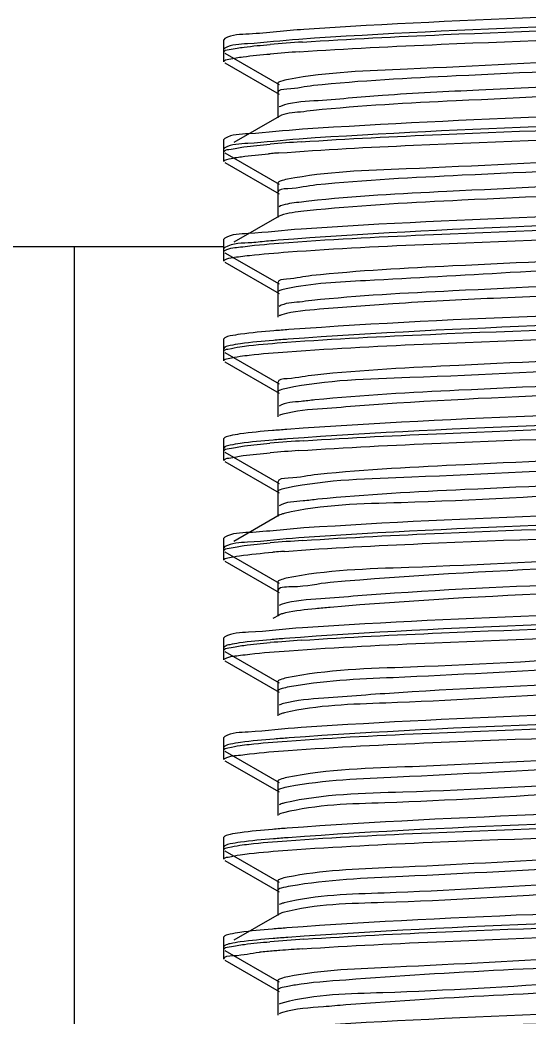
# Model space of a CAD drawing. Extents: x 1031190 to 1725648, y 733081 to 1571294.
# Drawn here: x 1139899.3 to 1140020.8, y 1215804.3 to 1216042.5 of the extents above; entities that cross this region are included whole.
import ezdxf

# ---------------------------------------------------------------- set-up
doc = ezdxf.new("R2010")
doc.units = 0
doc.header["$LTSCALE"] = 1000
doc.header["$MEASUREMENT"] = 0

msp = doc.modelspace()

# ---------------------------------------------------------------- linework, layer by layer
at = {"linetype": 'Continuous'}
for p, q in [((1139948.18, 1216038.02), (1139947.96, 1216037.76)), ((1139947.96, 1216034.78), (1139947.96, 1216037.76)), ((1139947.96, 1216034.78), (1139947.96, 1216037.76)), ((1139948.18, 1216035.74), (1139947.96, 1216035.48)), ((1139947.96, 1216032.5), (1139947.96, 1216035.48)), ((1139947.96, 1216032.5), (1139947.96, 1216035.48)), ((1139948.18, 1216034.52), (1139961.11, 1216027.04)), ((1139948.18, 1216032.24), (1139961.11, 1216024.76)), ((1139960.85, 1216027.34), (1139960.85, 1216021.38)), ((1139960.85, 1216025.06), (1139960.85, 1216019.11)), ((1139961.44, 1216021.84), (1139961.11, 1216021.69)), ((1139961.11, 1216019.41), (1139950.35, 1216013.18)), ((1139948.18, 1216014.2), (1139947.96, 1216013.94)), ((1139947.96, 1216010.97), (1139947.96, 1216013.94)), ((1139947.96, 1216010.97), (1139947.96, 1216013.94)), ((1139948.18, 1216011.92), (1139947.96, 1216011.66)), ((1139947.96, 1216008.69), (1139947.96, 1216011.66)), ((1139947.96, 1216008.69), (1139947.96, 1216011.66)), ((1139948.18, 1216010.71), (1139961.11, 1216003.22)), ((1139948.18, 1216008.43), (1139961.11, 1216000.94)), ((1139960.85, 1216003.52), (1139960.85, 1215997.57)), ((1139960.85, 1216001.25), (1139960.85, 1215995.29)), ((1139961.5, 1215998.05), (1139961.11, 1215997.87)), ((1139961.11, 1215995.59), (1139950.35, 1215989.37)), ((1139961.54, 1215995.78), (1139961.11, 1215995.59)), ((1139948.18, 1215990.39), (1139947.96, 1215990.13)), ((1139947.96, 1215987.15), (1139947.96, 1215990.13)), ((1139947.96, 1215987.15), (1139947.96, 1215990.13)), ((1139947.96, 1215988.29), (1139799.13, 1215988.29)), ((1139912.24, 1215988.29), (1139912.24, 1211247.26)), ((1139948.18, 1215988.11), (1139947.96, 1215987.85)), ((1139947.96, 1215984.87), (1139947.96, 1215987.85)), ((1139947.96, 1215984.87), (1139947.96, 1215987.85)), ((1139948.18, 1215986.89), (1139961.11, 1215979.41)), ((1139948.18, 1215984.61), (1139961.11, 1215977.13)), ((1139960.85, 1215979.71), (1139960.85, 1215973.76)), ((1139960.85, 1215977.43), (1139960.85, 1215971.48)), ((1139948.18, 1215966.58), (1139947.96, 1215966.32)), ((1139947.96, 1215963.34), (1139947.96, 1215966.32)), ((1139947.96, 1215963.34), (1139947.96, 1215966.32)), ((1139948.18, 1215964.3), (1139947.96, 1215964.04)), ((1139947.96, 1215961.06), (1139947.96, 1215964.04)), ((1139947.96, 1215961.06), (1139947.96, 1215964.04)), ((1139948.18, 1215963.08), (1139961.11, 1215955.6)), ((1139948.18, 1215960.8), (1139961.11, 1215953.32)), ((1139960.85, 1215955.9), (1139960.85, 1215949.95)), ((1139960.85, 1215953.62), (1139960.85, 1215947.67)), ((1139948.18, 1215942.76), (1139947.96, 1215942.5)), ((1139947.96, 1215939.53), (1139947.96, 1215942.5)), ((1139947.96, 1215939.53), (1139947.96, 1215942.5)), ((1139948.18, 1215940.49), (1139947.96, 1215940.23)), ((1139947.96, 1215937.25), (1139947.96, 1215940.23)), ((1139947.96, 1215937.25), (1139947.96, 1215940.23)), ((1139948.18, 1215939.27), (1139961.11, 1215931.78)), ((1139948.18, 1215936.99), (1139961.11, 1215929.51)), ((1139960.85, 1215932.09), (1139960.85, 1215926.13)), ((1139960.85, 1215929.81), (1139960.85, 1215923.85)), ((1139961.11, 1215924.16), (1139950.35, 1215917.93)), ((1139948.18, 1215918.95), (1139947.96, 1215918.69)), ((1139947.96, 1215915.71), (1139947.96, 1215918.69)), ((1139947.96, 1215915.71), (1139947.96, 1215918.69)), ((1139948.18, 1215916.67), (1139947.96, 1215916.41)), ((1139947.96, 1215913.44), (1139947.96, 1215916.41)), ((1139947.96, 1215913.44), (1139947.96, 1215916.41)), ((1139948.18, 1215915.45), (1139961.11, 1215907.97)), ((1139948.18, 1215913.18), (1139961.11, 1215905.69)), ((1139960.85, 1215908.27), (1139960.85, 1215902.32)), ((1139960.85, 1215905.99), (1139960.85, 1215900.04)), ((1139961.11, 1215900.34), (1139959.64, 1215899.49)), ((1139948.18, 1215895.14), (1139947.96, 1215894.88)), ((1139947.96, 1215891.9), (1139947.96, 1215894.88)), ((1139947.96, 1215891.9), (1139947.96, 1215894.88)), ((1139948.18, 1215892.86), (1139947.96, 1215892.6)), ((1139947.96, 1215889.62), (1139947.96, 1215892.6)), ((1139947.96, 1215889.62), (1139947.96, 1215892.6)), ((1139948.18, 1215891.64), (1139961.11, 1215884.16)), ((1139948.18, 1215889.36), (1139961.11, 1215881.88)), ((1139960.85, 1215884.46), (1139960.85, 1215878.51)), ((1139960.85, 1215882.18), (1139960.85, 1215876.23)), ((1139948.18, 1215871.33), (1139947.96, 1215871.07)), ((1139947.96, 1215868.09), (1139947.96, 1215871.07)), ((1139947.96, 1215868.09), (1139947.96, 1215871.07)), ((1139948.18, 1215869.05), (1139947.96, 1215868.79)), ((1139947.96, 1215865.81), (1139947.96, 1215868.79)), ((1139947.96, 1215865.81), (1139947.96, 1215868.79)), ((1139948.18, 1215867.83), (1139961.11, 1215860.35)), ((1139948.18, 1215865.55), (1139961.11, 1215858.07)), ((1139960.85, 1215860.65), (1139960.85, 1215854.69)), ((1139960.85, 1215858.37), (1139960.85, 1215852.42)), ((1139948.18, 1215847.51), (1139947.96, 1215847.25)), ((1139947.96, 1215844.28), (1139947.96, 1215847.25)), ((1139947.96, 1215844.28), (1139947.96, 1215847.25)), ((1139948.18, 1215845.23), (1139947.96, 1215844.97)), ((1139947.96, 1215842), (1139947.96, 1215844.97)), ((1139947.96, 1215842), (1139947.96, 1215844.97)), ((1139948.18, 1215844.02), (1139961.11, 1215836.53)), ((1139948.18, 1215841.74), (1139961.11, 1215834.25)), ((1139960.85, 1215836.83), (1139960.85, 1215830.88)), ((1139960.85, 1215834.56), (1139960.85, 1215828.6)), ((1139961.11, 1215828.9), (1139950.35, 1215822.68)), ((1139948.18, 1215823.7), (1139947.96, 1215823.44)), ((1139947.96, 1215820.46), (1139947.96, 1215823.44)), ((1139947.96, 1215820.46), (1139947.96, 1215823.44)), ((1139948.18, 1215821.42), (1139947.96, 1215821.16)), ((1139947.96, 1215818.18), (1139947.96, 1215821.16)), ((1139947.96, 1215818.18), (1139947.96, 1215821.16)), ((1139948.18, 1215820.2), (1139961.11, 1215812.72)), ((1139948.18, 1215817.92), (1139961.11, 1215810.44)), ((1139960.85, 1215813.02), (1139960.85, 1215807.07)), ((1139960.85, 1215810.74), (1139960.85, 1215804.79))]:
    msp.add_line(p, q, dxfattribs=at)
for centre, radius, start, end in [((1139994.38, 1215615.04), 423.07, 93.7475, 94.7999), ((1139993.31, 1215626.21), 409.57, 93.8303, 94.8051), ((1139993.95, 1215596.62), 417.65, 93.7819, 94.8008), ((1139983.46, 1215723.21), 288.36, 94.6548, 94.9427), ((1139987.71, 1215671.18), 340.57, 94.4875, 94.6577), ((1139984.86, 1215685.76), 305.03, 94.5049, 94.936), ((1139994.8, 1215514.43), 428.44, 93.7138, 94.7991), ((1139993.19, 1215532.42), 408.11, 93.8416, 94.804), ((1139994.39, 1215495.8), 423.24, 93.7464, 94.7999), ((1139987.67, 1215577.02), 339.47, 94.4273, 94.7392), ((1139992.22, 1215518.67), 397.99, 94.2964, 94.4317), ((1139993.96, 1215477.38), 417.83, 93.7807, 94.8008), ((1139994.81, 1215395.2), 428.61, 93.7128, 94.7991), ((1139979.85, 1215575.27), 245.65, 94.6576, 95.467), ((1139988.13, 1215475.83), 345.43, 94.4503, 94.6873), ((1139999.03, 1215333.15), 488.53, 93.7928, 94.4265)]:
    msp.add_arc(centre, radius, start, end, dxfattribs=at)
for points, knots in [([(1140119.86, 1216047.25), (1140108.69, 1216046.5), (1140057.75, 1216044.06), (1140006.75, 1216042.83), (1139967.04, 1216040.2)], [0, 0, 0, 0, 0.21953, 1, 1, 1, 1]), ([(1140120.55, 1216045.02), (1140109.26, 1216044.25), (1140057.7, 1216041.77), (1140006.07, 1216040.58), (1139965.85, 1216037.84)], [0, 0, 0, 0, 0.21912, 1, 1, 1, 1]), ([(1139966.72, 1216037.2), (1139977.92, 1216037.95), (1140028.86, 1216040.39), (1140079.86, 1216041.62), (1140119.54, 1216044.26)], [0, 0, 0, 0, 0.220054, 1, 1, 1, 1]), ([(1139967.04, 1216040.2), (1139962.67, 1216039.91), (1139956.56, 1216039.06), (1139949.88, 1216038.99), (1139948.19, 1216038.02)], [0, 0, 0, 0, 0.69136, 1, 1, 1, 1]), ([(1139965.95, 1216034.87), (1139977.23, 1216035.63), (1140028.74, 1216038.12), (1140080.31, 1216039.31), (1140120.48, 1216042.04)], [0, 0, 0, 0, 0.219245, 1, 1, 1, 1]), ([(1139965.85, 1216037.84), (1139961.76, 1216037.56), (1139956.03, 1216036.76), (1139949.78, 1216036.65), (1139948.19, 1216035.74)], [0, 0, 0, 0, 0.690221, 1, 1, 1, 1]), ([(1140121.9, 1216038.11), (1140111.76, 1216036.53), (1140084.73, 1216035.42), (1140041.37, 1216033.26), (1139998.8, 1216030.89), (1139972.73, 1216030.03), (1139963.38, 1216028.28)], [0, 0, 0, 0, 0.193633, 0.509715, 0.820379, 1, 1, 1, 1]), ([(1139947.96, 1216034.78), (1139947.96, 1216035.23), (1139950.36, 1216035.5), (1139951.57, 1216035.84), (1139952.77, 1216035.99)], [0, 0, 0, 0, 0.270794, 1, 1, 1, 1]), ([(1140123.04, 1216036.02), (1140114.51, 1216034.43), (1140090.62, 1216033.54), (1140050.79, 1216031.25), (1140008.16, 1216029.37), (1139980.64, 1216027.97), (1139969.32, 1216026.79)], [0, 0, 0, 0, 0.169059, 0.463606, 0.77817, 1, 1, 1, 1]), ([(1139947.96, 1216032.5), (1139947.96, 1216032.93), (1139950.23, 1216033.22), (1139951.37, 1216033.53), (1139952.52, 1216033.68)], [0, 0, 0, 0, 0.271623, 1, 1, 1, 1]), ([(1140121.9, 1216032.15), (1140111.05, 1216030.46), (1140082.23, 1216029.38), (1140044.56, 1216027.39), (1140010.16, 1216025.76), (1139987.96, 1216024.73), (1139972.29, 1216023.24), (1139963.95, 1216022.8), (1139961.44, 1216021.84)], [0, 0, 0, 0, 0.204799, 0.536352, 0.704101, 0.847377, 0.949834, 1, 1, 1, 1]), ([(1139963.38, 1216028.28), (1139962.74, 1216028.16), (1139962.02, 1216027.99), (1139960.85, 1216027.6), (1139960.85, 1216027.34)], [0, 0, 0, 0, 0.711978, 1, 1, 1, 1]), ([(1140123.04, 1216030.07), (1140114.51, 1216028.47), (1140090.62, 1216027.58), (1140050.79, 1216025.3), (1140008.16, 1216023.42), (1139980.64, 1216022.02), (1139969.32, 1216020.84)], [0, 0, 0, 0, 0.169059, 0.463606, 0.77817, 1, 1, 1, 1]), ([(1139969.32, 1216026.79), (1139967.2, 1216026.57), (1139965.2, 1216025.94), (1139960.84, 1216025.83), (1139960.85, 1216025.06)], [0, 0, 0, 0, 0.733874, 1, 1, 1, 1]), ([(1140119.54, 1216023.42), (1140108.32, 1216022.67), (1140057.38, 1216020.23), (1140006.38, 1216019.01), (1139966.72, 1216016.36)], [0, 0, 0, 0, 0.220558, 1, 1, 1, 1]), ([(1139969.32, 1216020.84), (1139968.28, 1216020.73), (1139965.57, 1216020.33), (1139962.61, 1216020.28), (1139961.11, 1216019.41)], [0, 0, 0, 0, 0.374179, 1, 1, 1, 1]), ([(1140120.48, 1216021.2), (1140109.2, 1216020.44), (1140057.69, 1216017.96), (1140006.12, 1216016.76), (1139965.95, 1216014.03)], [0, 0, 0, 0, 0.219186, 1, 1, 1, 1]), ([(1139966.4, 1216013.36), (1139977.55, 1216014.11), (1140028.49, 1216016.56), (1140079.5, 1216017.8), (1140119.24, 1216020.42)], [0, 0, 0, 0, 0.219018, 1, 1, 1, 1]), ([(1139966.72, 1216016.36), (1139962.43, 1216016.08), (1139956.42, 1216015.24), (1139949.85, 1216015.16), (1139948.19, 1216014.2)], [0, 0, 0, 0, 0.691063, 1, 1, 1, 1]), ([(1139961.07, 1216010.7), (1139971.77, 1216011.54), (1140024.2, 1216014.14), (1140076.68, 1216015.39), (1140118.35, 1216018.09)], [0, 0, 0, 0, 0.204514, 1, 1, 1, 1]), ([(1139965.95, 1216014.03), (1139961.84, 1216013.75), (1139956.07, 1216012.95), (1139949.79, 1216012.85), (1139948.19, 1216011.92)], [0, 0, 0, 0, 0.690332, 1, 1, 1, 1]), ([(1140122.37, 1216014.37), (1140112.36, 1216012.7), (1140085.23, 1216011.67), (1140041.61, 1216009.46), (1139998.71, 1216007.02), (1139972.43, 1216006.25), (1139963.11, 1216004.42)], [0, 0, 0, 0, 0.190819, 0.5086, 0.821571, 1, 1, 1, 1]), ([(1139947.96, 1216010.97), (1139947.96, 1216011.41), (1139950.32, 1216011.69), (1139951.51, 1216012.01), (1139952.7, 1216012.17)], [0, 0, 0, 0, 0.27103, 1, 1, 1, 1]), ([(1140123.43, 1216012.29), (1140115.2, 1216010.61), (1140091.69, 1216009.84), (1140052.25, 1216007.48), (1140009.44, 1216005.64), (1139981.63, 1216004.21), (1139970.06, 1216003.06)], [0, 0, 0, 0, 0.163938, 0.456535, 0.773032, 1, 1, 1, 1]), ([(1139947.96, 1216008.69), (1139947.96, 1216008.96), (1139949.24, 1216009.3), (1139949.98, 1216009.48), (1139950.66, 1216009.59)], [0, 0, 0, 0, 0.282056, 1, 1, 1, 1]), ([(1139950.66, 1216009.59), (1139951.16, 1216009.68), (1139953.8, 1216010.06), (1139956.46, 1216010.31), (1139958.61, 1216010.5)], [0, 0, 0, 0, 0.190856, 1, 1, 1, 1]), ([(1140122.37, 1216008.42), (1140113.38, 1216006.92), (1140088.89, 1216005.89), (1140048.52, 1216003.7), (1140006.19, 1216001.77), (1139979.16, 1216000.4), (1139968.21, 1215999.19)], [0, 0, 0, 0, 0.176994, 0.474556, 0.786113, 1, 1, 1, 1]), ([(1139963.11, 1216004.42), (1139962.54, 1216004.3), (1139961.88, 1216004.15), (1139960.85, 1216003.76), (1139960.85, 1216003.52)], [0, 0, 0, 0, 0.708966, 1, 1, 1, 1]), ([(1140123.34, 1216006.31), (1140115.06, 1216004.67), (1140091.52, 1216003.86), (1140052.07, 1216001.52), (1140009.35, 1215999.68), (1139981.6, 1215998.26), (1139970.06, 1215997.1)], [0, 0, 0, 0, 0.164905, 0.457517, 0.773479, 1, 1, 1, 1]), ([(1139970.06, 1216003.06), (1139967.76, 1216002.83), (1139965.6, 1216002.12), (1139960.84, 1216002.08), (1139960.85, 1216001.25)], [0, 0, 0, 0, 0.733597, 1, 1, 1, 1]), ([(1140119.24, 1215999.59), (1140107.97, 1215998.84), (1140057.02, 1215996.4), (1140006.01, 1215995.19), (1139966.4, 1215992.53)], [0, 0, 0, 0, 0.221566, 1, 1, 1, 1]), ([(1140118.35, 1215997.25), (1140106.28, 1215996.47), (1140053.8, 1215993.96), (1140001.23, 1215993.03), (1139960.9, 1215989.85)], [0, 0, 0, 0, 0.230084, 1, 1, 1, 1]), ([(1139968.21, 1215999.19), (1139967.43, 1215999.1), (1139965.19, 1215998.81), (1139962.89, 1215998.56), (1139961.5, 1215998.05)], [0, 0, 0, 0, 0.346189, 1, 1, 1, 1]), ([(1139970.06, 1215997.1), (1139969.06, 1215997), (1139966.21, 1215996.66), (1139963.3, 1215996.41), (1139961.54, 1215995.78)], [0, 0, 0, 0, 0.349753, 1, 1, 1, 1]), ([(1139963.3, 1215987.06), (1139974.8, 1215987.9), (1140028.16, 1215990.5), (1140081.6, 1215991.54), (1140123.38, 1215994.62)], [0, 0, 0, 0, 0.215878, 1, 1, 1, 1]), ([(1139963.43, 1215989.34), (1139974.95, 1215990.18), (1140028.28, 1215992.78), (1140081.69, 1215993.82), (1140123.42, 1215996.9)], [0, 0, 0, 0, 0.216266, 1, 1, 1, 1]), ([(1139966.4, 1215992.53), (1139962.18, 1215992.24), (1139956.27, 1215991.43), (1139949.83, 1215991.33), (1139948.19, 1215990.39)], [0, 0, 0, 0, 0.690751, 1, 1, 1, 1]), ([(1140122.81, 1215990.63), (1140114.11, 1215989.08), (1140090, 1215988.13), (1140049.98, 1215985.88), (1140007.45, 1215983.99), (1139980.1, 1215982.6), (1139968.91, 1215981.4)], [0, 0, 0, 0, 0.171902, 0.467529, 0.781017, 1, 1, 1, 1]), ([(1139947.96, 1215987.15), (1139947.96, 1215987.28), (1139949.37, 1215988.16), (1139950.67, 1215988.08), (1139951.92, 1215988.25)], [0, 0, 0, 0, 0.088842, 1, 1, 1, 1]), ([(1139958.61, 1215989.66), (1139957.27, 1215989.54), (1139953.84, 1215989.08), (1139950.07, 1215989.2), (1139948.18, 1215988.11)], [0, 0, 0, 0, 0.38257, 1, 1, 1, 1]), ([(1139951.92, 1215988.25), (1139952.66, 1215988.35), (1139956.48, 1215988.82), (1139960.32, 1215989.12), (1139963.43, 1215989.34)], [0, 0, 0, 0, 0.19158, 1, 1, 1, 1]), ([(1140123.79, 1215988.55), (1140114.47, 1215986.48), (1140078.3, 1215985.71), (1140031.09, 1215982.99), (1139986.99, 1215980.41), (1139969.05, 1215979.57), (1139962.84, 1215978.27)], [0, 0, 0, 0, 0.17752, 0.667782, 0.88196, 1, 1, 1, 1]), ([(1139947.96, 1215984.87), (1139947.96, 1215985), (1139949.36, 1215985.88), (1139950.64, 1215985.79), (1139951.89, 1215985.97)], [0, 0, 0, 0, 0.089015, 1, 1, 1, 1]), ([(1139951.89, 1215985.97), (1139952.62, 1215986.07), (1139956.41, 1215986.53), (1139960.22, 1215986.83), (1139963.3, 1215987.06)], [0, 0, 0, 0, 0.191545, 1, 1, 1, 1]), ([(1140122.81, 1215984.68), (1140114.11, 1215983.12), (1140090, 1215982.18), (1140049.98, 1215979.93), (1140007.45, 1215978.03), (1139980.1, 1215976.64), (1139968.91, 1215975.45)], [0, 0, 0, 0, 0.171902, 0.467529, 0.781017, 1, 1, 1, 1]), ([(1139968.91, 1215981.4), (1139966.9, 1215981.19), (1139964.98, 1215980.59), (1139960.84, 1215980.45), (1139960.85, 1215979.71)], [0, 0, 0, 0, 0.733399, 1, 1, 1, 1]), ([(1140123.43, 1215982.52), (1140113.51, 1215980.5), (1140085.45, 1215979.87), (1140048.49, 1215977.62), (1140013.52, 1215976.05), (1139990.4, 1215974.93), (1139973.62, 1215973.53), (1139964.66, 1215972.94), (1139961.77, 1215972.05)], [0, 0, 0, 0, 0.187537, 0.516126, 0.6871, 0.835564, 0.944057, 1, 1, 1, 1]), ([(1139962.84, 1215978.27), (1139962.33, 1215978.16), (1139961.73, 1215978.03), (1139960.85, 1215977.65), (1139960.85, 1215977.43)], [0, 0, 0, 0, 0.704879, 1, 1, 1, 1]), ([(1140123.42, 1215976.06), (1140111.99, 1215975.22), (1140058.66, 1215972.62), (1140005.25, 1215971.55), (1139963.43, 1215968.51)], [0, 0, 0, 0, 0.214619, 1, 1, 1, 1]), ([(1139968.91, 1215975.45), (1139967.93, 1215975.35), (1139965.35, 1215974.96), (1139962.54, 1215974.89), (1139961.11, 1215974.06)], [0, 0, 0, 0, 0.373077, 1, 1, 1, 1]), ([(1140123.38, 1215973.78), (1140111.93, 1215972.94), (1140058.57, 1215970.34), (1140005.13, 1215969.28), (1139963.3, 1215966.22)], [0, 0, 0, 0, 0.214875, 1, 1, 1, 1]), ([(1139961.77, 1215972.05), (1139961.64, 1215972.01), (1139961.42, 1215971.93), (1139961.2, 1215971.83), (1139961.11, 1215971.78)], [0, 0, 0, 0, 0.565784, 1, 1, 1, 1]), ([(1139962.97, 1215965.5), (1139974.39, 1215966.34), (1140027.7, 1215968.94), (1140081.08, 1215970.01), (1140122.89, 1215973.05)], [0, 0, 0, 0, 0.214433, 1, 1, 1, 1]), ([(1139963.17, 1215963.23), (1139974.66, 1215964.08), (1140028.05, 1215966.68), (1140081.52, 1215967.73), (1140123.33, 1215970.8)], [0, 0, 0, 0, 0.215487, 1, 1, 1, 1]), ([(1139963.43, 1215968.51), (1139962.25, 1215968.42), (1139958.41, 1215968.12), (1139954.57, 1215967.78), (1139951.92, 1215967.41)], [0, 0, 0, 0, 0.307204, 1, 1, 1, 1]), ([(1139951.92, 1215967.41), (1139951.11, 1215967.3), (1139949.86, 1215967.08), (1139948.58, 1215966.8), (1139948.19, 1215966.58)], [0, 0, 0, 0, 0.644191, 1, 1, 1, 1]), ([(1139963.3, 1215966.22), (1139962.13, 1215966.13), (1139958.32, 1215965.84), (1139954.51, 1215965.5), (1139951.89, 1215965.13)], [0, 0, 0, 0, 0.307253, 1, 1, 1, 1]), ([(1140123.22, 1215966.9), (1140114.82, 1215965.27), (1140091.1, 1215964.43), (1140051.44, 1215962.11), (1140008.73, 1215960.25), (1139981.08, 1215958.84), (1139969.64, 1215957.67)], [0, 0, 0, 0, 0.166793, 0.460477, 0.775901, 1, 1, 1, 1]), ([(1139947.96, 1215963.34), (1139947.96, 1215963.71), (1139949.83, 1215964.03), (1139950.82, 1215964.28), (1139951.78, 1215964.42)], [0, 0, 0, 0, 0.274668, 1, 1, 1, 1]), ([(1139951.89, 1215965.13), (1139951.08, 1215965.02), (1139949.84, 1215964.8), (1139948.58, 1215964.52), (1139948.19, 1215964.3)], [0, 0, 0, 0, 0.643834, 1, 1, 1, 1]), ([(1139951.78, 1215964.42), (1139952.49, 1215964.52), (1139956.21, 1215964.98), (1139959.95, 1215965.27), (1139962.97, 1215965.5)], [0, 0, 0, 0, 0.191269, 1, 1, 1, 1]), ([(1140124.12, 1215964.81), (1140115.06, 1215962.58), (1140088.2, 1215962.32), (1140044.41, 1215959.56), (1139999.99, 1215957.11), (1139972.51, 1215956.48), (1139962.86, 1215954.46)], [0, 0, 0, 0, 0.173176, 0.493211, 0.817077, 1, 1, 1, 1]), ([(1139947.96, 1215961.06), (1139947.96, 1215961.43), (1139949.87, 1215961.75), (1139950.87, 1215962.01), (1139951.85, 1215962.15)], [0, 0, 0, 0, 0.274365, 1, 1, 1, 1]), ([(1139951.85, 1215962.15), (1139952.57, 1215962.25), (1139956.33, 1215962.71), (1139960.12, 1215963.01), (1139963.17, 1215963.23)], [0, 0, 0, 0, 0.191422, 1, 1, 1, 1]), ([(1140123.22, 1215960.94), (1140114.82, 1215959.31), (1140091.1, 1215958.48), (1140051.44, 1215956.16), (1140008.73, 1215954.3), (1139981.08, 1215952.88), (1139969.64, 1215951.71)], [0, 0, 0, 0, 0.166793, 0.460477, 0.775901, 1, 1, 1, 1]), ([(1139969.64, 1215957.67), (1139967.45, 1215957.44), (1139965.37, 1215956.78), (1139960.85, 1215956.7), (1139960.85, 1215955.9)], [0, 0, 0, 0, 0.734217, 1, 1, 1, 1]), ([(1140123.51, 1215958.72), (1140113.73, 1215956.7), (1140085.97, 1215956.1), (1140041.36, 1215953.3), (1140000.49, 1215951.85), (1139974.27, 1215949.81), (1139965.09, 1215949.14), (1139962.03, 1215948.31)], [0, 0, 0, 0, 0.184985, 0.511081, 0.830893, 0.941203, 1, 1, 1, 1]), ([(1139962.86, 1215954.46), (1139962.35, 1215954.35), (1139961.75, 1215954.22), (1139960.85, 1215953.84), (1139960.85, 1215953.62)], [0, 0, 0, 0, 0.705094, 1, 1, 1, 1]), ([(1139969.64, 1215951.71), (1139968.56, 1215951.6), (1139965.74, 1215951.19), (1139962.67, 1215951.15), (1139961.11, 1215950.25)], [0, 0, 0, 0, 0.375015, 1, 1, 1, 1]), ([(1140122.89, 1215952.21), (1140111.37, 1215951.38), (1140058.06, 1215948.78), (1140004.67, 1215947.74), (1139962.97, 1215944.66)], [0, 0, 0, 0, 0.21655, 1, 1, 1, 1]), ([(1140123.33, 1215949.97), (1140111.86, 1215949.12), (1140058.47, 1215946.52), (1140005.01, 1215945.47), (1139963.17, 1215942.4)], [0, 0, 0, 0, 0.215154, 1, 1, 1, 1]), ([(1139962.03, 1215948.31), (1139961.85, 1215948.26), (1139961.53, 1215948.17), (1139961.23, 1215948.04), (1139961.11, 1215947.97)], [0, 0, 0, 0, 0.579307, 1, 1, 1, 1]), ([(1139967.05, 1215941.97), (1139978.3, 1215942.71), (1140029.24, 1215945.15), (1140080.24, 1215946.37), (1140119.87, 1215949.03)], [0, 0, 0, 0, 0.221116, 1, 1, 1, 1]), ([(1139962.97, 1215944.66), (1139961.82, 1215944.58), (1139958.09, 1215944.28), (1139954.35, 1215943.95), (1139951.78, 1215943.58)], [0, 0, 0, 0, 0.307563, 1, 1, 1, 1]), ([(1139965.85, 1215939.61), (1139977.13, 1215940.38), (1140028.7, 1215942.86), (1140080.33, 1215944.05), (1140120.55, 1215946.79)], [0, 0, 0, 0, 0.219072, 1, 1, 1, 1]), ([(1139951.78, 1215943.58), (1139951, 1215943.47), (1139949.8, 1215943.26), (1139948.57, 1215942.98), (1139948.19, 1215942.76)], [0, 0, 0, 0, 0.642717, 1, 1, 1, 1]), ([(1139963.17, 1215942.4), (1139962.01, 1215942.31), (1139958.23, 1215942.02), (1139954.45, 1215941.68), (1139951.85, 1215941.31)], [0, 0, 0, 0, 0.30739, 1, 1, 1, 1]), ([(1140123.6, 1215943.16), (1140115.5, 1215941.45), (1140092.16, 1215940.74), (1140052.89, 1215938.33), (1140010.01, 1215936.51), (1139982.07, 1215935.08), (1139970.4, 1215933.93)], [0, 0, 0, 0, 0.161662, 0.453393, 0.770761, 1, 1, 1, 1]), ([(1139947.96, 1215939.53), (1139947.96, 1215939.98), (1139950.4, 1215940.25), (1139951.61, 1215940.59), (1139952.84, 1215940.75)], [0, 0, 0, 0, 0.270591, 1, 1, 1, 1]), ([(1139951.85, 1215941.31), (1139951.05, 1215941.2), (1139949.82, 1215940.99), (1139948.57, 1215940.71), (1139948.19, 1215940.49)], [0, 0, 0, 0, 0.643387, 1, 1, 1, 1]), ([(1140124.41, 1215941.08), (1140121.36, 1215940.24), (1140112.21, 1215939.58), (1140086, 1215937.53), (1140045.13, 1215936.09), (1140000.49, 1215933.28), (1139972.7, 1215932.68), (1139962.92, 1215930.66)], [0, 0, 0, 0, 0.058552, 0.168707, 0.488491, 0.814803, 1, 1, 1, 1]), ([(1139947.96, 1215937.25), (1139947.96, 1215937.68), (1139950.23, 1215937.97), (1139951.38, 1215938.28), (1139952.52, 1215938.43)], [0, 0, 0, 0, 0.271621, 1, 1, 1, 1]), ([(1140123.6, 1215937.21), (1140115.5, 1215935.5), (1140092.16, 1215934.78), (1140052.89, 1215932.38), (1140010.01, 1215930.56), (1139982.07, 1215929.13), (1139970.4, 1215927.98)], [0, 0, 0, 0, 0.161662, 0.453393, 0.770761, 1, 1, 1, 1]), ([(1139970.4, 1215933.93), (1139968.02, 1215933.69), (1139965.78, 1215932.96), (1139960.85, 1215932.95), (1139960.85, 1215932.09)], [0, 0, 0, 0, 0.73489, 1, 1, 1, 1]), ([(1140123.56, 1215934.92), (1140113.92, 1215932.91), (1140086.47, 1215932.27), (1140042.08, 1215929.82), (1139998.28, 1215927.08), (1139971.41, 1215926.79), (1139962.33, 1215924.57)], [0, 0, 0, 0, 0.182739, 0.506392, 0.826439, 1, 1, 1, 1]), ([(1139962.92, 1215930.66), (1139962.39, 1215930.55), (1139961.77, 1215930.41), (1139960.85, 1215930.03), (1139960.85, 1215929.81)], [0, 0, 0, 0, 0.705716, 1, 1, 1, 1]), ([(1139970.4, 1215927.98), (1139969.22, 1215927.86), (1139966.15, 1215927.42), (1139962.8, 1215927.42), (1139961.11, 1215926.43)], [0, 0, 0, 0, 0.376776, 1, 1, 1, 1]), ([(1140119.87, 1215928.19), (1140108.7, 1215927.44), (1140057.76, 1215924.99), (1140006.76, 1215923.76), (1139967.05, 1215921.13)], [0, 0, 0, 0, 0.219496, 1, 1, 1, 1]), ([(1140120.55, 1215925.96), (1140109.27, 1215925.19), (1140057.7, 1215922.7), (1140006.07, 1215921.52), (1139965.85, 1215918.77)], [0, 0, 0, 0, 0.219115, 1, 1, 1, 1]), ([(1139962.33, 1215924.57), (1139962.08, 1215924.51), (1139961.67, 1215924.4), (1139961.26, 1215924.24), (1139961.11, 1215924.16)], [0, 0, 0, 0, 0.591078, 1, 1, 1, 1]), ([(1139966.73, 1215918.14), (1139977.93, 1215918.88), (1140028.87, 1215921.33), (1140079.87, 1215922.55), (1140119.55, 1215925.19)], [0, 0, 0, 0, 0.220088, 1, 1, 1, 1]), ([(1139967.05, 1215921.13), (1139962.68, 1215920.84), (1139956.56, 1215920), (1139949.88, 1215919.93), (1139948.19, 1215918.95)], [0, 0, 0, 0, 0.691369, 1, 1, 1, 1]), ([(1139962.41, 1215915.55), (1139973.35, 1215916.37), (1140025.74, 1215918.95), (1140078.19, 1215920.16), (1140119.56, 1215922.91)], [0, 0, 0, 0, 0.209378, 1, 1, 1, 1]), ([(1139965.85, 1215918.77), (1139961.76, 1215918.49), (1139956.03, 1215917.7), (1139949.78, 1215917.59), (1139948.19, 1215916.67)], [0, 0, 0, 0, 0.690219, 1, 1, 1, 1]), ([(1140123.94, 1215919.42), (1140114.73, 1215917.28), (1140087.81, 1215916.88), (1140043.97, 1215914.22), (1139999.74, 1215911.75), (1139972.42, 1215911.12), (1139962.85, 1215909.11)], [0, 0, 0, 0, 0.175623, 0.495702, 0.818204, 1, 1, 1, 1]), ([(1139947.96, 1215915.71), (1139947.96, 1215916.17), (1139950.36, 1215916.44), (1139951.57, 1215916.77), (1139952.77, 1215916.93)], [0, 0, 0, 0, 0.270787, 1, 1, 1, 1]), ([(1140115.65, 1215916.02), (1140105.94, 1215915.08), (1140058.5, 1215912.37), (1140010.96, 1215911.38), (1139973.34, 1215908.11)], [0, 0, 0, 0, 0.20523, 1, 1, 1, 1]), ([(1139947.96, 1215913.44), (1139947.96, 1215913.79), (1139949.76, 1215914.12), (1139950.71, 1215914.36), (1139951.64, 1215914.49)], [0, 0, 0, 0, 0.275063, 1, 1, 1, 1]), ([(1140123.47, 1215913.37), (1140113.61, 1215911.35), (1140085.68, 1215910.73), (1140040.9, 1215907.92), (1139999.98, 1215906.51), (1139973.9, 1215904.41), (1139964.85, 1215903.79), (1139961.88, 1215902.92)], [0, 0, 0, 0, 0.186373, 0.513855, 0.833476, 0.942785, 1, 1, 1, 1]), ([(1139962.85, 1215909.11), (1139962.34, 1215909), (1139961.74, 1215908.87), (1139960.85, 1215908.49), (1139960.85, 1215908.27)], [0, 0, 0, 0, 0.704918, 1, 1, 1, 1]), ([(1140115.65, 1215910.07), (1140105.94, 1215909.13), (1140058.5, 1215906.42), (1140010.96, 1215905.43), (1139973.34, 1215902.16)], [0, 0, 0, 0, 0.20523, 1, 1, 1, 1]), ([(1139973.34, 1215908.11), (1139970.23, 1215907.84), (1139967.37, 1215906.82), (1139960.85, 1215907.11), (1139960.85, 1215905.99)], [0, 0, 0, 0, 0.735758, 1, 1, 1, 1]), ([(1140119.55, 1215904.36), (1140108.33, 1215903.61), (1140057.39, 1215901.17), (1140006.39, 1215899.95), (1139966.73, 1215897.3)], [0, 0, 0, 0, 0.220524, 1, 1, 1, 1]), ([(1139961.88, 1215902.92), (1139961.73, 1215902.88), (1139961.47, 1215902.79), (1139961.21, 1215902.68), (1139961.11, 1215902.62)], [0, 0, 0, 0, 0.572013, 1, 1, 1, 1]), ([(1140119.56, 1215902.08), (1140107.76, 1215901.29), (1140055.38, 1215898.78), (1140002.91, 1215897.76), (1139962.41, 1215894.71)], [0, 0, 0, 0, 0.225391, 1, 1, 1, 1]), ([(1139973.34, 1215902.16), (1139972.17, 1215902.05), (1139968.6, 1215901.71), (1139965.01, 1215901.36), (1139962.66, 1215900.84)], [0, 0, 0, 0, 0.327573, 1, 1, 1, 1]), ([(1139962.66, 1215900.84), (1139962.34, 1215900.77), (1139961.81, 1215900.64), (1139961.29, 1215900.45), (1139961.11, 1215900.34)], [0, 0, 0, 0, 0.601667, 1, 1, 1, 1]), ([(1139963.51, 1215891.82), (1139975.03, 1215892.66), (1140028.34, 1215895.25), (1140081.74, 1215896.29), (1140123.44, 1215899.37)], [0, 0, 0, 0, 0.216493, 1, 1, 1, 1]), ([(1139966.41, 1215894.3), (1139977.56, 1215895.05), (1140028.5, 1215897.5), (1140079.51, 1215898.73), (1140119.25, 1215901.36)], [0, 0, 0, 0, 0.219052, 1, 1, 1, 1]), ([(1139966.73, 1215897.3), (1139962.44, 1215897.01), (1139956.42, 1215896.18), (1139949.86, 1215896.1), (1139948.19, 1215895.14)], [0, 0, 0, 0, 0.691073, 1, 1, 1, 1]), ([(1139962.41, 1215894.71), (1139961.3, 1215894.63), (1139957.71, 1215894.34), (1139954.11, 1215894.01), (1139951.64, 1215893.66)], [0, 0, 0, 0, 0.307039, 1, 1, 1, 1]), ([(1140124.25, 1215895.69), (1140121.11, 1215894.88), (1140111.84, 1215894.18), (1140085.5, 1215892.18), (1140044.68, 1215890.71), (1140000.21, 1215887.92), (1139972.59, 1215887.32), (1139962.89, 1215885.31)], [0, 0, 0, 0, 0.060117, 0.171248, 0.491182, 0.816115, 1, 1, 1, 1]), ([(1139947.96, 1215891.9), (1139947.96, 1215892.35), (1139950.32, 1215892.63), (1139951.51, 1215892.95), (1139952.7, 1215893.1)], [0, 0, 0, 0, 0.271021, 1, 1, 1, 1]), ([(1139951.64, 1215893.66), (1139950.89, 1215893.55), (1139949.73, 1215893.34), (1139948.55, 1215893.07), (1139948.18, 1215892.86)], [0, 0, 0, 0, 0.641483, 1, 1, 1, 1]), ([(1140116.42, 1215892.28), (1140104.9, 1215891.13), (1140077.16, 1215889.71), (1140034.43, 1215887.86), (1139994.94, 1215885.52), (1139971.38, 1215884.71), (1139963.09, 1215883.07)], [0, 0, 0, 0, 0.226181, 0.54212, 0.834898, 1, 1, 1, 1]), ([(1139947.96, 1215889.62), (1139947.96, 1215889.75), (1139949.38, 1215890.64), (1139950.68, 1215890.55), (1139951.94, 1215890.72)], [0, 0, 0, 0, 0.088752, 1, 1, 1, 1]), ([(1139951.94, 1215890.72), (1139952.68, 1215890.83), (1139956.52, 1215891.29), (1139960.38, 1215891.59), (1139963.51, 1215891.82)], [0, 0, 0, 0, 0.191582, 1, 1, 1, 1]), ([(1140123.53, 1215889.57), (1140113.82, 1215887.55), (1140086.19, 1215886.95), (1140041.71, 1215884.16), (1140000.9, 1215882.7), (1139974.56, 1215880.69), (1139965.29, 1215880), (1139962.16, 1215879.18)], [0, 0, 0, 0, 0.183944, 0.508945, 0.828873, 0.939958, 1, 1, 1, 1]), ([(1139962.89, 1215885.31), (1139962.37, 1215885.2), (1139961.76, 1215885.06), (1139960.85, 1215884.68), (1139960.85, 1215884.46)], [0, 0, 0, 0, 0.705326, 1, 1, 1, 1]), ([(1140116.42, 1215886.33), (1140104.66, 1215885.15), (1140076.4, 1215883.7), (1140033.06, 1215881.91), (1139993.65, 1215879.33), (1139970.29, 1215878.84), (1139962.41, 1215876.97)], [0, 0, 0, 0, 0.229743, 0.549934, 0.842575, 1, 1, 1, 1]), ([(1139963.09, 1215883.07), (1139962.52, 1215882.96), (1139961.86, 1215882.8), (1139960.85, 1215882.42), (1139960.85, 1215882.18)], [0, 0, 0, 0, 0.707822, 1, 1, 1, 1]), ([(1140119.25, 1215880.52), (1140107.98, 1215879.78), (1140057.03, 1215877.34), (1140006.02, 1215876.13), (1139966.41, 1215873.46)], [0, 0, 0, 0, 0.221533, 1, 1, 1, 1]), ([(1139962.16, 1215879.18), (1139961.95, 1215879.13), (1139961.59, 1215879.03), (1139961.24, 1215878.89), (1139961.11, 1215878.81)], [0, 0, 0, 0, 0.584722, 1, 1, 1, 1]), ([(1140123.44, 1215878.54), (1140112.03, 1215877.69), (1140058.71, 1215875.09), (1140005.32, 1215874.02), (1139963.51, 1215870.98)], [0, 0, 0, 0, 0.214464, 1, 1, 1, 1]), ([(1139962.41, 1215876.97), (1139962.15, 1215876.91), (1139961.7, 1215876.79), (1139961.27, 1215876.62), (1139961.11, 1215876.53)], [0, 0, 0, 0, 0.593584, 1, 1, 1, 1]), ([(1139963.04, 1215870.25), (1139974.49, 1215871.09), (1140027.84, 1215873.7), (1140081.27, 1215874.76), (1140123.1, 1215877.81)], [0, 0, 0, 0, 0.214855, 1, 1, 1, 1]), ([(1139963.31, 1215867.99), (1139974.81, 1215868.83), (1140028.17, 1215871.43), (1140081.61, 1215872.48), (1140123.38, 1215875.55)], [0, 0, 0, 0, 0.215894, 1, 1, 1, 1]), ([(1139966.41, 1215873.46), (1139962.19, 1215873.18), (1139956.28, 1215872.36), (1139949.83, 1215872.27), (1139948.19, 1215871.33)], [0, 0, 0, 0, 0.690761, 1, 1, 1, 1]), ([(1139963.51, 1215870.98), (1139962.32, 1215870.9), (1139958.46, 1215870.6), (1139954.6, 1215870.26), (1139951.94, 1215869.89)], [0, 0, 0, 0, 0.307194, 1, 1, 1, 1]), ([(1140124.53, 1215871.95), (1140121.56, 1215871.09), (1140112.5, 1215870.46), (1140086.41, 1215868.37), (1140045.5, 1215866.95), (1140000.72, 1215864.14), (1139972.8, 1215863.52), (1139962.95, 1215861.51)], [0, 0, 0, 0, 0.057292, 0.16665, 0.48628, 0.813694, 1, 1, 1, 1]), ([(1139947.96, 1215868.09), (1139947.96, 1215868.46), (1139949.84, 1215868.78), (1139950.84, 1215869.03), (1139951.8, 1215869.17)], [0, 0, 0, 0, 0.274581, 1, 1, 1, 1]), ([(1139951.94, 1215869.89), (1139951.12, 1215869.77), (1139949.87, 1215869.56), (1139948.58, 1215869.28), (1139948.19, 1215869.05)], [0, 0, 0, 0, 0.64438, 1, 1, 1, 1]), ([(1139951.8, 1215869.17), (1139952.52, 1215869.27), (1139956.25, 1215869.73), (1139960, 1215870.03), (1139963.04, 1215870.25)], [0, 0, 0, 0, 0.191288, 1, 1, 1, 1]), ([(1140117.17, 1215868.55), (1140105.86, 1215867.37), (1140078.37, 1215865.97), (1140035.75, 1215864.08), (1139995.9, 1215861.81), (1139971.97, 1215860.91), (1139963.41, 1215859.32)], [0, 0, 0, 0, 0.221386, 0.535783, 0.830497, 1, 1, 1, 1]), ([(1139947.96, 1215865.81), (1139947.96, 1215865.93), (1139949.36, 1215866.82), (1139950.65, 1215866.73), (1139951.89, 1215866.9)], [0, 0, 0, 0, 0.089007, 1, 1, 1, 1]), ([(1139951.89, 1215866.9), (1139952.62, 1215867), (1139956.41, 1215867.47), (1139960.23, 1215867.77), (1139963.31, 1215867.99)], [0, 0, 0, 0, 0.191547, 1, 1, 1, 1]), ([(1140123.57, 1215865.76), (1140113.99, 1215863.75), (1140086.67, 1215863.12), (1140042.43, 1215860.66), (1139998.59, 1215857.99), (1139971.67, 1215857.59), (1139962.47, 1215855.45)], [0, 0, 0, 0, 0.181847, 0.504414, 0.824494, 1, 1, 1, 1]), ([(1139962.95, 1215861.51), (1139962.42, 1215861.4), (1139961.79, 1215861.25), (1139960.85, 1215860.87), (1139960.85, 1215860.65)], [0, 0, 0, 0, 0.706097, 1, 1, 1, 1]), ([(1140117.17, 1215862.59), (1140105.45, 1215861.37), (1140077.05, 1215859.93), (1140033.36, 1215858.14), (1139993.63, 1215855.44), (1139970.05, 1215855.09), (1139962.22, 1215853.11)], [0, 0, 0, 0, 0.227539, 0.549411, 0.843947, 1, 1, 1, 1]), ([(1139963.41, 1215859.32), (1139962.76, 1215859.2), (1139962.03, 1215859.03), (1139960.85, 1215858.64), (1139960.85, 1215858.37)], [0, 0, 0, 0, 0.71182, 1, 1, 1, 1]), ([(1140123.1, 1215856.98), (1140111.6, 1215856.14), (1140058.24, 1215853.54), (1140004.81, 1215852.49), (1139963.04, 1215849.41)], [0, 0, 0, 0, 0.215925, 1, 1, 1, 1]), ([(1139962.47, 1215855.45), (1139962.19, 1215855.38), (1139961.73, 1215855.26), (1139961.28, 1215855.09), (1139961.11, 1215855)], [0, 0, 0, 0, 0.595809, 1, 1, 1, 1]), ([(1140123.38, 1215854.72), (1140111.93, 1215853.88), (1140058.57, 1215851.27), (1140005.14, 1215850.21), (1139963.31, 1215847.16)], [0, 0, 0, 0, 0.214866, 1, 1, 1, 1]), ([(1139962.22, 1215853.11), (1139962, 1215853.05), (1139961.62, 1215852.94), (1139961.25, 1215852.8), (1139961.11, 1215852.72)], [0, 0, 0, 0, 0.586461, 1, 1, 1, 1]), ([(1139962.98, 1215846.43), (1139974.39, 1215847.28), (1140027.7, 1215849.88), (1140081.09, 1215850.95), (1140122.9, 1215853.99)], [0, 0, 0, 0, 0.214447, 1, 1, 1, 1]), ([(1139963.18, 1215844.17), (1139974.66, 1215845.01), (1140028.05, 1215847.62), (1140081.52, 1215848.66), (1140123.33, 1215851.74)], [0, 0, 0, 0, 0.215499, 1, 1, 1, 1]), ([(1139963.04, 1215849.41), (1139961.89, 1215849.33), (1139958.13, 1215849.03), (1139954.38, 1215848.7), (1139951.8, 1215848.33)], [0, 0, 0, 0, 0.307539, 1, 1, 1, 1]), ([(1139951.8, 1215848.33), (1139951.01, 1215848.22), (1139949.8, 1215848.01), (1139948.57, 1215847.73), (1139948.19, 1215847.51)], [0, 0, 0, 0, 0.642908, 1, 1, 1, 1]), ([(1139963.31, 1215847.16), (1139962.14, 1215847.07), (1139958.33, 1215846.77), (1139954.51, 1215846.43), (1139951.89, 1215846.07)], [0, 0, 0, 0, 0.30725, 1, 1, 1, 1]), ([(1139947.96, 1215844.28), (1139947.96, 1215844.64), (1139949.83, 1215844.96), (1139950.82, 1215845.22), (1139951.79, 1215845.35)], [0, 0, 0, 0, 0.274666, 1, 1, 1, 1]), ([(1139951.89, 1215846.07), (1139951.08, 1215845.95), (1139949.84, 1215845.74), (1139948.58, 1215845.46), (1139948.19, 1215845.23)], [0, 0, 0, 0, 0.64385, 1, 1, 1, 1]), ([(1139951.79, 1215845.35), (1139952.49, 1215845.46), (1139956.22, 1215845.91), (1139959.95, 1215846.21), (1139962.98, 1215846.43)], [0, 0, 0, 0, 0.191269, 1, 1, 1, 1]), ([(1140116, 1215846.9), (1140104.39, 1215845.75), (1140076.6, 1215844.33), (1140033.91, 1215842.49), (1139994.63, 1215840.15), (1139971.24, 1215839.36), (1139963.03, 1215837.71)], [0, 0, 0, 0, 0.228282, 0.544405, 0.836128, 1, 1, 1, 1]), ([(1140117.88, 1215844.81), (1140106.82, 1215843.61), (1140079.63, 1215842.23), (1140037.21, 1215840.31), (1139997, 1215838.1), (1139972.69, 1215837.11), (1139963.84, 1215835.58)], [0, 0, 0, 0, 0.21628, 0.528744, 0.825398, 1, 1, 1, 1]), ([(1139947.96, 1215842), (1139947.96, 1215842.37), (1139949.87, 1215842.69), (1139950.87, 1215842.95), (1139951.85, 1215843.08)], [0, 0, 0, 0, 0.274358, 1, 1, 1, 1]), ([(1139951.85, 1215843.08), (1139952.57, 1215843.19), (1139956.33, 1215843.65), (1139960.12, 1215843.95), (1139963.18, 1215844.17)], [0, 0, 0, 0, 0.191427, 1, 1, 1, 1]), ([(1140116, 1215840.94), (1140104.15, 1215839.78), (1140075.82, 1215838.32), (1140032.49, 1215836.55), (1139993.3, 1215833.95), (1139970.11, 1215833.49), (1139962.34, 1215831.6)], [0, 0, 0, 0, 0.23203, 0.552577, 0.844133, 1, 1, 1, 1]), ([(1139963.03, 1215837.71), (1139962.48, 1215837.6), (1139961.83, 1215837.45), (1139960.85, 1215837.07), (1139960.85, 1215836.83)], [0, 0, 0, 0, 0.707145, 1, 1, 1, 1]), ([(1140117.88, 1215838.86), (1140106.23, 1215837.59), (1140077.71, 1215836.15), (1140033.72, 1215834.37), (1139993.67, 1215831.54), (1139969.86, 1215831.35), (1139962.06, 1215829.25)], [0, 0, 0, 0, 0.225089, 0.548455, 0.844944, 1, 1, 1, 1]), ([(1139963.84, 1215835.58), (1139963.08, 1215835.45), (1139962.25, 1215835.26), (1139960.85, 1215834.86), (1139960.85, 1215834.56)], [0, 0, 0, 0, 0.715974, 1, 1, 1, 1]), ([(1140122.9, 1215833.15), (1140111.37, 1215832.31), (1140058.06, 1215829.72), (1140004.67, 1215828.68), (1139962.98, 1215825.6)], [0, 0, 0, 0, 0.216529, 1, 1, 1, 1]), ([(1139962.34, 1215831.6), (1139962.09, 1215831.54), (1139961.67, 1215831.43), (1139961.26, 1215831.27), (1139961.11, 1215831.18)], [0, 0, 0, 0, 0.591238, 1, 1, 1, 1]), ([(1140123.33, 1215830.9), (1140111.87, 1215830.06), (1140058.48, 1215827.45), (1140005.01, 1215826.4), (1139963.18, 1215823.33)], [0, 0, 0, 0, 0.215146, 1, 1, 1, 1]), ([(1139962.06, 1215829.25), (1139961.87, 1215829.2), (1139961.55, 1215829.11), (1139961.23, 1215828.98), (1139961.11, 1215828.9)], [0, 0, 0, 0, 0.579977, 1, 1, 1, 1]), ([(1139967.06, 1215822.91), (1139978.31, 1215823.65), (1140029.25, 1215826.09), (1140080.25, 1215827.31), (1140119.88, 1215829.96)], [0, 0, 0, 0, 0.22115, 1, 1, 1, 1]), ([(1139962.98, 1215825.6), (1139961.83, 1215825.51), (1139958.09, 1215825.22), (1139954.35, 1215824.88), (1139951.79, 1215824.52)], [0, 0, 0, 0, 0.307563, 1, 1, 1, 1]), ([(1139966.72, 1215820.6), (1139978.07, 1215821.36), (1140029.42, 1215823.82), (1140080.84, 1215825.01), (1140120.77, 1215827.74)], [0, 0, 0, 0, 0.221314, 1, 1, 1, 1]), ([(1139951.79, 1215824.52), (1139951, 1215824.41), (1139949.8, 1215824.2), (1139948.57, 1215823.92), (1139948.19, 1215823.7)], [0, 0, 0, 0, 0.642723, 1, 1, 1, 1]), ([(1139963.18, 1215823.33), (1139962.02, 1215823.25), (1139958.23, 1215822.95), (1139954.45, 1215822.61), (1139951.85, 1215822.25)], [0, 0, 0, 0, 0.307384, 1, 1, 1, 1]), ([(1140116.76, 1215823.16), (1140105.32, 1215821.99), (1140077.66, 1215820.58), (1140034.94, 1215818.72), (1139995.29, 1215816.4), (1139971.58, 1215815.56), (1139963.19, 1215813.93)], [0, 0, 0, 0, 0.224238, 0.539714, 0.833345, 1, 1, 1, 1]), ([(1139947.96, 1215820.46), (1139947.96, 1215820.92), (1139950.4, 1215821.19), (1139951.61, 1215821.53), (1139952.84, 1215821.68)], [0, 0, 0, 0, 0.270586, 1, 1, 1, 1]), ([(1139951.85, 1215822.25), (1139951.05, 1215822.14), (1139949.83, 1215821.92), (1139948.57, 1215821.65), (1139948.19, 1215821.42)], [0, 0, 0, 0, 0.643403, 1, 1, 1, 1]), ([(1140118.56, 1215821.07), (1140096.6, 1215818.57), (1140049.31, 1215817.18), (1140002.13, 1215815.1), (1139977.07, 1215813.16)], [0, 0, 0, 0, 0.467917, 1, 1, 1, 1]), ([(1139947.96, 1215818.18), (1139947.96, 1215818.95), (1139952.34, 1215818.94), (1139954.33, 1215819.59), (1139956.45, 1215819.8)], [0, 0, 0, 0, 0.263956, 1, 1, 1, 1]), ([(1140116.76, 1215817.21), (1140104.94, 1215816), (1140076.45, 1215814.54), (1140032.75, 1215812.78), (1139993.25, 1215810.04), (1139969.84, 1215809.76), (1139962.14, 1215807.74)], [0, 0, 0, 0, 0.229965, 0.552316, 0.845738, 1, 1, 1, 1]), ([(1139963.19, 1215813.93), (1139962.6, 1215813.81), (1139961.91, 1215813.66), (1139960.85, 1215813.27), (1139960.85, 1215813.02)], [0, 0, 0, 0, 0.709136, 1, 1, 1, 1]), ([(1140118.56, 1215815.12), (1140096.6, 1215812.62), (1140049.31, 1215811.23), (1140002.13, 1215809.14), (1139977.07, 1215807.21)], [0, 0, 0, 0, 0.467917, 1, 1, 1, 1]), ([(1139977.07, 1215813.16), (1139973.04, 1215812.85), (1139967.44, 1215812.51), (1139962.85, 1215811.53), (1139960.85, 1215811.15), (1139960.85, 1215810.74)], [0, 0, 0, 0, 0.734363, 0.926776, 1, 1, 1, 1]), ([(1140119.88, 1215809.13), (1140108.71, 1215808.38), (1140057.77, 1215805.93), (1140006.77, 1215804.7), (1139967.06, 1215802.07)], [0, 0, 0, 0, 0.219461, 1, 1, 1, 1]), ([(1139962.14, 1215807.74), (1139961.93, 1215807.69), (1139961.58, 1215807.58), (1139961.24, 1215807.45), (1139961.11, 1215807.37)], [0, 0, 0, 0, 0.58329, 1, 1, 1, 1]), ([(1139977.07, 1215807.21), (1139975.29, 1215807.07), (1139970.24, 1215806.59), (1139965.11, 1215806.31), (1139961.94, 1215805.41)], [0, 0, 0, 0, 0.35135, 1, 1, 1, 1]), ([(1140120.77, 1215806.91), (1140109.61, 1215806.14), (1140058.26, 1215803.66), (1140006.84, 1215802.45), (1139966.72, 1215799.77)], [0, 0, 0, 0, 0.217709, 1, 1, 1, 1]), ([(1139961.94, 1215805.41), (1139961.77, 1215805.36), (1139961.49, 1215805.27), (1139961.22, 1215805.15), (1139961.11, 1215805.09)], [0, 0, 0, 0, 0.574371, 1, 1, 1, 1]), ([(1139966.74, 1215799.07), (1139977.94, 1215799.82), (1140028.88, 1215802.26), (1140079.88, 1215803.49), (1140119.56, 1215806.13)], [0, 0, 0, 0, 0.220122, 1, 1, 1, 1])]:
    msp.add_open_spline(points, degree=3, knots=knots, dxfattribs=at)
for points in [[(1139952.77, 1216035.99), (1139954.83, 1216036.25), (1139956.9, 1216036.44), (1139958.97, 1216036.62)], [(1139952.52, 1216033.68), (1139954.67, 1216033.96), (1139956.84, 1216034.16), (1139959, 1216034.34)], [(1139952.7, 1216012.17), (1139954.79, 1216012.43), (1139956.89, 1216012.63), (1139958.99, 1216012.81)], [(1139952.84, 1215940.75), (1139954.87, 1215941), (1139956.91, 1215941.19), (1139958.95, 1215941.37)], [(1139952.52, 1215938.43), (1139954.68, 1215938.71), (1139956.85, 1215938.91), (1139959.02, 1215939.09)], [(1139952.77, 1215916.93), (1139954.84, 1215917.19), (1139956.9, 1215917.38), (1139958.97, 1215917.56)], [(1139951.64, 1215914.49), (1139954.29, 1215914.88), (1139956.96, 1215915.11), (1139959.63, 1215915.33)], [(1139952.7, 1215893.1), (1139954.79, 1215893.37), (1139956.89, 1215893.57), (1139958.99, 1215893.74)], [(1139952.84, 1215821.68), (1139954.87, 1215821.94), (1139956.91, 1215822.13), (1139958.95, 1215822.3)]]:
    msp.add_open_spline(points, degree=3, dxfattribs=at)

doc.saveas('drawing.dxf')
